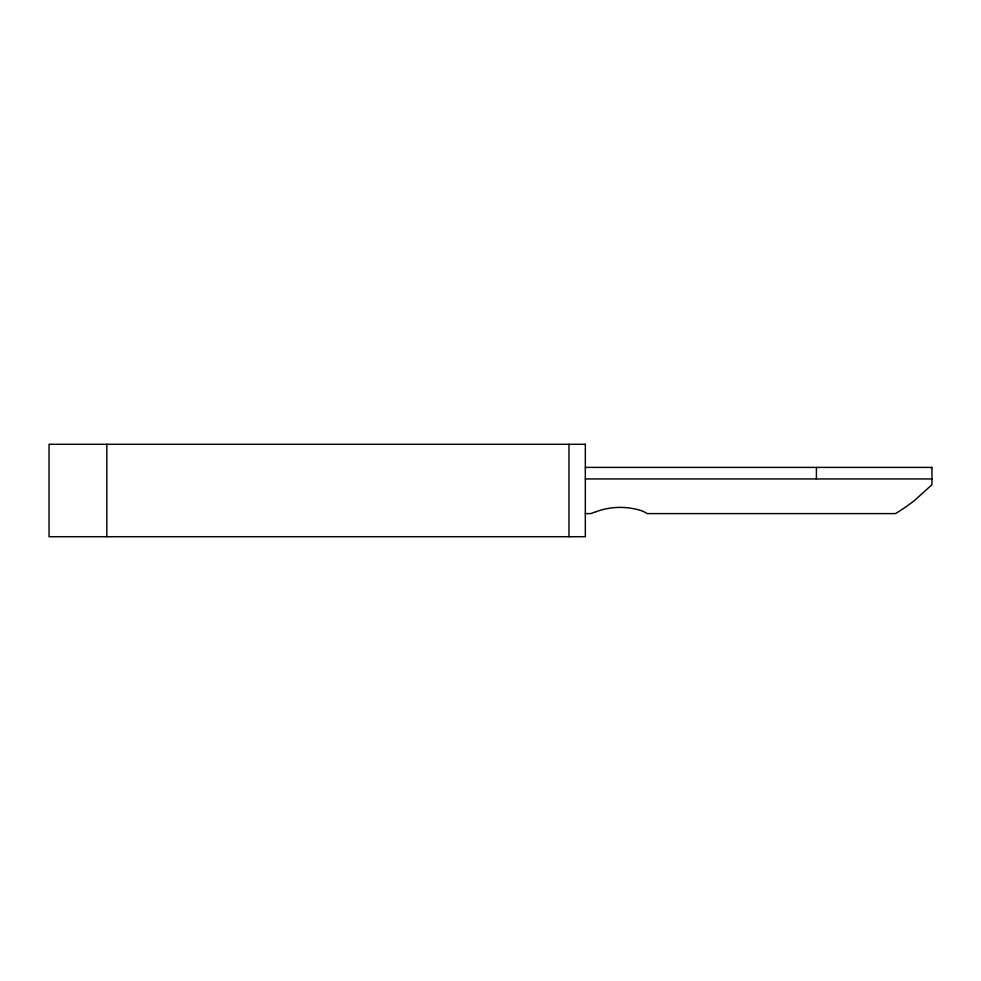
<?xml version="1.0" encoding="UTF-8"?>
<svg xmlns="http://www.w3.org/2000/svg" width="981" height="981" viewBox="0 0 981 981"><rect width="100%" height="100%" fill="white"/><g stroke="black" fill="none" stroke-linecap="round" stroke-linejoin="round"><path stroke-width="1.47" d="M931.202 468.145L931.95 467.397L585.326 467.397M596.166 511.69C610.403 506.355 626.528 506.012 640.998 510.561M595.749 511.812L590.672 513.603L585.277 513.603M585.326 478.949L931.95 478.949M931.95 467.397L931.95 484.724L915.04 499.991A210.78 149.051 0 0 1 895.494 513.603L647.264 513.603A32.385 22.894 0 0 0 641.047 510.5M816.413 467.397L816.413 478.949M568.98 444.283L568.98 536.717M106.819 444.283L106.819 536.717M585.326 444.283L49.05 444.283L49.05 536.717L585.326 536.717L585.326 444.283"/></g></svg>
